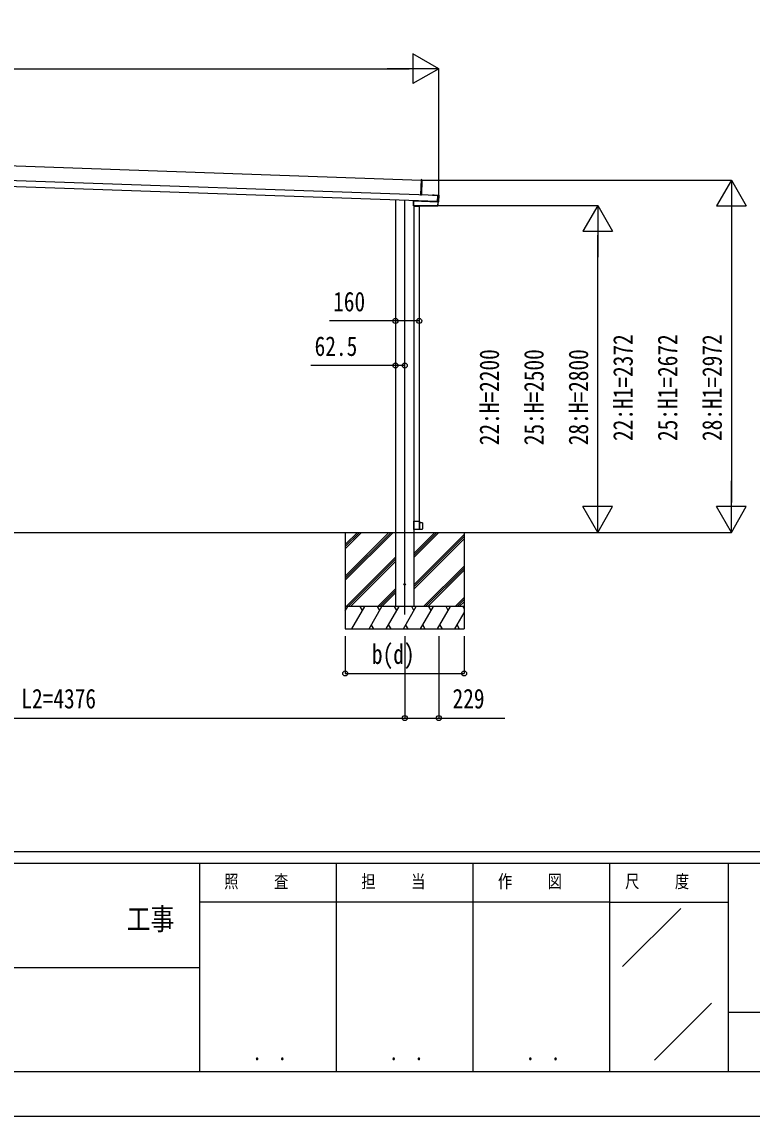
# Model space of a CAD drawing. Units: millimetres, scale not verified. Extents: x -16820 to 16820, y -11880 to 11880.
# Drawn here: x 3983 to 8901, y -11880 to -4513 of the extents above; entities that cross this region are included whole.
import ezdxf
from ezdxf.enums import TextEntityAlignment as Align

# ---------------------------------------------------------------- set-up
doc = ezdxf.new("R2010")
doc.units = ezdxf.units.MM
doc.header["$LTSCALE"] = 60
for name, color, linetype in [('0-3_YKK_12', 2, 'Continuous'), ('0-4_YKK_A1', 4, 'Continuous'), ('0-5_YKK_D', 6, 'Continuous'), ('0-6_YKK_ZWAK', 7, 'Continuous')]:
    doc.layers.add(name, color=color, linetype=linetype)
doc.styles.add('ＭＳ ゴシック', font='')
doc.styles.get('ＭＳ ゴシック').set_extended_font_data('MS Gothic')

msp = doc.modelspace()

# ---------------------------------------------------------------- linework, layer by layer
at = {"layer": '0-3_YKK_12'}
msp.add_line((6561.08, -8502.51), (6561.08, -5711.03), dxfattribs=at)
at = {"layer": '0-4_YKK_A1'}
for p, q in [((1532.3, -5398.54), (6671.42, -5578)), ((6781.7, -5721.94), (987.06, -5519.58)), ((6783.1, -5681.96), (988.45, -5479.61)), ((6671.5, -5575.5), (6667.94, -5677.44)), ((6671.5, -5575.5), (6671.52, -5575)), ((6677.02, -5576.03), (6671.5, -5575.5)), ((6671.52, -5575), (6677.04, -5575.53)), ((6677.49, -5576.05), (6673.93, -5677.99)), ((6498.58, -5712.05), (6498.58, -7950.01)), ((6499.78, -5712.09), (6499.78, -7950.01)), ((6500.18, -5712.1), (6500.18, -8450.01)), ((6619.98, -5718.8), (6619.98, -5752.28)), ((6619.98, -5718.8), (6620.36, -5718.81)), ((6620.66, -5718.51), (6620.28, -5718.5)), ((6620.36, -5718.81), (6620.66, -5718.81)), ((6620.36, -5718.81), (6620.36, -5751.9)), ((6620.48, -5718.3), (6620.48, -5716.3)), ((6620.66, -5718.81), (6620.67, -5718.51)), ((6620.67, -5718.51), (6783.21, -5724.19)), ((6620.83, -5718.31), (6621.13, -5718.31)), ((6620.83, -5718.32), (6621.13, -5718.33)), ((6621.13, -5718.31), (6621.13, -5716.33)), ((6782.72, -5723.97), (6621.13, -5718.33)), ((6667.93, -5677.94), (6667.94, -5677.44)), ((6667.94, -5677.44), (6673.46, -5677.97)), ((6673.46, -5677.97), (6673.93, -5677.99)), ((6754.14, -5680.45), (6754.21, -5678.45)), ((6760.13, -5680.66), (6760.2, -5678.66)), ((6760.2, -5678.66), (6770.2, -5679.01)), ((6770.13, -5681.01), (6770.2, -5679.01)), ((6770.2, -5679.01), (6776.19, -5679.22)), ((6776.12, -5681.21), (6776.19, -5679.22)), ((6776.19, -5679.22), (6789.68, -5679.69)), ((6781.67, -5722.97), (6781.66, -5723.32)), ((6781.66, -5723.32), (6782.86, -5723.37)), ((6781.66, -5723.32), (6781.66, -5723.32)), ((6781.66, -5723.32), (6782.86, -5723.36)), ((6782.74, -5723.36), (6782.72, -5723.97)), ((6783.02, -5723.98), (6782.72, -5723.97)), ((6782.86, -5723.36), (6782.86, -5723.37)), ((6783.02, -5723.98), (6783.04, -5723.37)), ((6790.16, -5681.67), (6783.12, -5681.42)), ((6783.13, -5724.17), (6783.16, -5723.37)), ((6783.13, -5724.17), (6783.15, -5723.38)), ((6783.14, -5680.92), (6783.15, -5680.57)), ((6784.35, -5680.61), (6783.15, -5680.57)), ((6783.15, -5680.57), (6783.15, -5680.57)), ((6784.35, -5680.61), (6783.15, -5680.57)), ((6785.23, -5724.26), (6783.21, -5724.19)), ((6783.45, -5723.42), (6783.45, -5723.5)), ((6789.15, -5723.7), (6783.45, -5723.5)), ((6784.35, -5680.61), (6784.35, -5680.61)), ((6784.69, -5679.51), (6784.65, -5680.61)), ((6784.93, -5752.28), (6785.9, -5724.58)), ((6784.95, -5680.52), (6790.65, -5680.72)), ((6784.95, -5680.52), (6784.95, -5680.6)), ((6785.23, -5724.26), (6785.22, -5724.56)), ((6785.61, -5724.27), (6785.23, -5724.26)), ((6785.52, -5724.57), (6785.9, -5724.58)), ((6788.11, -5724.66), (6785.9, -5724.58)), ((6789.15, -5723.7), (6788.7, -5723.22)), ((6788.72, -5722.72), (6790.16, -5681.67)), ((6789.22, -5722.74), (6788.72, -5722.72)), ((6790.65, -5681.68), (6789.22, -5722.74)), ((6789.22, -5722.74), (6789.66, -5723.21)), ((6791.13, -5681.24), (6789.66, -5723.21)), ((6790.65, -5681.68), (6790.16, -5681.67)), ((6790.17, -5681.17), (6790.65, -5680.72)), ((6791.13, -5681.24), (6790.65, -5681.68)), ((6791.22, -5721.77), (6792.58, -5682.79)), ((6620.36, -5751.9), (6619.98, -5752.28)), ((6620.28, -5752.58), (6620.66, -5752.19)), ((6620.28, -5752.58), (6784.64, -5752.57)), ((6620.66, -5751.9), (6620.36, -5751.9)), ((6620.66, -5751.9), (6620.66, -5752.19)), ((6620.66, -5752.19), (6784.27, -5752.19)), ((6621.98, -5752.58), (6621.98, -8450.01)), ((6621.98, -5753.02), (6622.38, -5753.02)), ((6622.38, -5753.02), (6622.38, -7875.51)), ((6622.38, -5753.02), (6622.68, -5753.02)), ((6622.68, -5753.02), (6658.08, -5753.02)), ((6629.48, -5753.02), (6629.48, -5752.82)), ((6632.48, -5752.82), (6629.48, -5752.82)), ((6632.48, -5752.58), (6632.48, -5752.82)), ((6632.48, -5752.82), (6632.48, -5753.02)), ((6655.98, -5752.82), (6652.98, -5752.82)), ((6652.98, -5753.02), (6652.98, -5752.82)), ((6655.98, -5752.82), (6655.98, -5753.02)), ((6658.08, -5753.02), (6658.58, -5753.02)), ((6658.58, -5753.02), (6658.58, -7875.51)), ((6784.27, -5751.89), (6784.27, -5752.19)), ((6784.27, -5752.19), (6784.64, -5752.57)), ((6784.93, -5752.28), (6784.57, -5751.9)), ((6621.98, -7875.51), (6622.38, -7875.51)), ((6622.38, -7875.51), (6622.68, -7875.51)), ((6623.25, -7875.51), (6622.68, -7875.51)), ((6622.68, -7906.71), (6622.95, -7875.81)), ((6623.25, -7875.51), (6623.45, -7875.51)), ((6658.88, -7875.81), (6658.88, -7906.71)), ((6660.18, -7875.51), (6660.61, -7875.51)), ((6660.61, -7875.51), (6660.81, -7875.51)), ((6661.11, -7875.81), (6661.38, -7906.71)), ((997.55, -7950), (7296.2, -7950.01)), ((6161.08, -7950.01), (6161.08, -8600.01)), ((6161.08, -8243.99), (6455.06, -7950.01)), ((6161.08, -8258.13), (6469.2, -7950.01)), ((6161.08, -8272.27), (6483.34, -7950.01)), ((6161.08, -8031.85), (6242.92, -7950.01)), ((6161.08, -8046), (6257.07, -7950.01)), ((6161.08, -8060.14), (6271.21, -7950.01)), ((6498.58, -7950.01), (6498.88, -7950.01)), ((6498.88, -7950.01), (6499.48, -7950.01)), ((6621.98, -8119.74), (6791.71, -7950.01)), ((6621.98, -8105.6), (6777.57, -7950.01)), ((6621.98, -8091.46), (6763.43, -7950.01)), ((6622.88, -7929.71), (6622.68, -7906.71)), ((6623.38, -7930.01), (6623.18, -7930.01)), ((6658.58, -7930.01), (6623.38, -7930.01)), ((6660.18, -7930.01), (6658.58, -7930.01)), ((6658.88, -7906.71), (6658.88, -7929.71)), ((6660.68, -7930.01), (6660.18, -7930.01)), ((6660.88, -7930.01), (6660.68, -7930.01)), ((6661.38, -7906.71), (6661.18, -7929.71)), ((6681.08, -7885.7), (6661.49, -7885.36)), ((6661.49, -7928.06), (6681.08, -7927.72)), ((6681.38, -7886), (6681.38, -7927.42)), ((6961.08, -7950.01), (6961.08, -8600.01)), ((6621.98, -8303.59), (6961.08, -7964.49)), ((6621.98, -8317.73), (6961.08, -7978.63)), ((6621.98, -8331.87), (6961.08, -7992.77)), ((6167.19, -8450.01), (6500.18, -8117.02)), ((6181.33, -8450.01), (6500.18, -8131.16)), ((6195.47, -8450.01), (6500.18, -8145.3)), ((6687.69, -8450.01), (6961.08, -8176.62)), ((6701.83, -8450.01), (6961.08, -8190.76)), ((6715.97, -8450.01), (6961.08, -8204.9)), ((6379.32, -8450.01), (6500.18, -8329.15)), ((6393.46, -8450.01), (6500.18, -8343.29)), ((6407.61, -8450.01), (6500.18, -8357.44)), ((6899.82, -8450.01), (6961.08, -8388.75)), ((6961.08, -8450.01), (6161.08, -8450.01)), ((6161.08, -8478.95), (6177.79, -8450.01)), ((6205.62, -8600.01), (6292.23, -8450.01)), ((6277.23, -8475.99), (6262.22, -8450.01)), ((6321.1, -8600.01), (6407.7, -8450.01)), ((6392.7, -8475.99), (6377.7, -8450.01)), ((6436.57, -8600.01), (6523.17, -8450.01)), ((6508.17, -8475.99), (6493.17, -8450.01)), ((6552.04, -8600.01), (6638.64, -8450.01)), ((6623.64, -8475.99), (6608.64, -8450.01)), ((6667.51, -8600.01), (6754.11, -8450.01)), ((6739.11, -8475.99), (6724.11, -8450.01)), ((6782.98, -8600.01), (6869.58, -8450.01)), ((6854.58, -8475.99), (6839.58, -8450.01)), ((6913.96, -8450.01), (6961.08, -8402.89)), ((6928.1, -8450.01), (6961.08, -8417.03)), ((6961.08, -8460.45), (6955.05, -8450.01)), ((6162.79, -8475.99), (6161.08, -8473.03)), ((6898.45, -8600.01), (6961.08, -8491.53)), ((6161.08, -8600.01), (6961.08, -8600.01)), ((6336.09, -8574.03), (6351.09, -8600.01)), ((6451.57, -8574.03), (6466.56, -8600.01)), ((6567.04, -8574.03), (6582.03, -8600.01)), ((6682.5, -8574.03), (6697.5, -8600.01)), ((6797.98, -8574.03), (6812.97, -8600.01)), ((6913.45, -8574.03), (6928.44, -8600.01))]:
    msp.add_line(p, q, dxfattribs=at)
for points in [[(6673.46, -5677.97), (6677.02, -5576.03), (6677.49, -5576.05)], [(6620.83, -5716.32), (6620.83, -5718.31), (6620.48, -5718.3)], [(6747.71, -5678.22), (6747.89, -5680.23), (6782.88, -5681.45)], [(6747.71, -5678.22), (6754.21, -5678.45), (6760.2, -5678.66)], [(6781.67, -5722.97), (6781.69, -5722.48), (6783.12, -5681.42), (6783.14, -5680.92)], [(6781.69, -5722.48), (6788.72, -5722.72), (6788.7, -5723.22), (6781.67, -5722.97)], [(6783.14, -5680.92), (6790.17, -5681.17), (6790.16, -5681.67)], [(6783.36, -5723.41), (6783.4, -5723.41), (6783.45, -5723.42)], [(6784.27, -5751.89), (6784.57, -5751.9), (6785.52, -5724.57), (6785.22, -5724.56)], [(6784.95, -5680.6), (6784.89, -5680.6), (6784.85, -5680.61)], [(6652.98, -5752.58), (6652.98, -5752.82), (6632.48, -5752.82)], [(6623.45, -7875.51), (6658.58, -7875.51), (6660.18, -7875.51)], [(6659.88, -7929.71), (6659.88, -7906.71), (6659.88, -7875.81)], [(6499.48, -7950.01), (6499.78, -7950.01), (6500.08, -7950.01), (6500.18, -7950.01)]]:
    msp.add_lwpolyline(points, dxfattribs=at)
msp.add_lwpolyline([(6620.66, -5751.9), (6620.66, -5718.81), (6785.22, -5724.56), (6784.27, -5751.89)], close=True, dxfattribs=at)
msp.add_circle((6561.08, -8300.01), 5, dxfattribs=at)
for centre, radius, start, end in [((6674.98, -5575.71), 2.07, 351.06854, 4.93146), ((6676.99, -5576.03), 0.5, 358, 84.5), ((6620.66, -5718.81), 0.3, 88.05611, 180.04719), ((6620.66, -5718.81), 0.3, 88.19064, 179.87538), ((6620.66, -5718.81), 0.3, 90.16173, 180.04449), ((6620.66, -5718.67), 0.159, 86.02272, 89.97728), ((6782.84, -5727.07), 3.71, 81.82188, 89.76035), ((6783.22, -5723.99), 0.2, 178, 268), ((6784.59, -5676.61), 4.01, 266.55184, 273.90119), ((6785.22, -5724.56), 0.3, 357.94657, 87.94647), ((6788.22, -5721.66), 3, 268, 358), ((6788.72, -5722.72), 0.501, 268.24971, 357.75029), ((6789.58, -5682.69), 3, 358, 88), ((6790.15, -5681.67), 0.501, 358.24971, 87.75029), ((6620.66, -5751.89), 0.301, 180.24971, 269.75029), ((6629.18, -5752.82), 0.3, 0, 54.36863), ((6656.28, -5752.82), 0.3, 125.63137, 180), ((6784.27, -5751.89), 0.301, 270.23913, 357.76087), ((6623.25, -7875.81), 0.3, 90, 179.5), ((6658.58, -7875.81), 0.3, 0, 90), ((6660.18, -7875.81), 0.3, 90, 180), ((6660.81, -7875.81), 0.3, 0.5, 90), ((6623.18, -7929.71), 0.3, 180.5, 270), ((6658.58, -7929.71), 0.3, 270, 0), ((6660.18, -7929.71), 0.3, 180, 270), ((6660.88, -7929.71), 0.3, 270, 359.5), ((6661.49, -7885.06), 0.3, 180.5, 271.40297), ((6661.49, -7928.36), 0.3, 90.71637, 179.5), ((6681.08, -7886), 0.3, 0, 89), ((6681.08, -7927.42), 0.3, 271, 0)]:
    msp.add_arc(centre, radius, start, end, dxfattribs=at)
for centre, major_axis, ratio, start_param, end_param in [((6620.28, -5718.8), (-0.3, 0.01), 0.998133, 4.7490956, 6.3180268), ((6620.28, -5718.3), (-0.2, 0.007), 0.998133, 1.607503, 3.1764341), ((6620.36, -5718.31), (0, 0.5), 0.061125, 3.1027435, 3.1394501), ((6620.66, -5718.31), (0.007, 0.2), 0.854479, 3.1782993, 4.712389), ((6620.66, -5718.31), (0.47, -0.016), 0.425228, 4.7490956, 6.2831853), ((6620.66, -5718.31), (-0.011, 0.2), 0.151815, 3.0913179, 3.1280246), ((6620.63, -5718.31), (0.201, -0.007), 0.992577, 6.2831853, 6.3180268), ((6620.63, -5718.31), (-0.501, 0.017), 0.998133, 3.1415927, 3.1764341), ((6673.43, -5677.96), (-0.013, 0.504), 0.060033, 4.3753319, 4.7012916), ((6783.22, -5723.99), (0.5, -0.017), 0.4, 3.1415927, 4.712389), ((6782.85, -5723.4), (0.6, -0.021), 0.061163, 6.2831853, 7.8539816), ((6783.46, -5723.2), (-0.01, -0.3), 0.998135, 5.4691958, 6.2831853), ((6784.35, -5680.58), (0.6, -0.021), 0.061163, 4.712389, 6.2831853), ((6784.94, -5680.82), (-0.01, -0.3), 0.998135, 3.1415927, 3.9545103), ((6785.6, -5724.57), (0.3, -0.01), 0.998135, 0, 1.5707963), ((6789.16, -5723.2), (0.342, -0.367), 0.99628, 5.4996506, 7.06672), ((6790.63, -5681.22), (0.367, 0.342), 0.99628, 5.4996506, 7.06672), ((6620.28, -5752.27), (0.213, 0.213), 0.99628, 2.358058, 3.9251274), ((6784.63, -5752.27), (-0.209, 0.217), 0.996405, 2.3754474, 3.9077379)]:
    msp.add_ellipse(centre, major_axis=major_axis, ratio=ratio, start_param=start_param, end_param=end_param, dxfattribs=at)
at = {"layer": '0-5_YKK_D'}
for p, q in [((6790.08, -4828.88), (6616.87, -4728.88)), ((6616.87, -4728.88), (6616.87, -4928.88)), ((1180.08, -4828.88), (6590.08, -4828.88)), ((6790.08, -4828.88), (6443.67, -4828.88)), ((6790.08, -4828.88), (6616.87, -4928.88)), ((6790.08, -5681.69), (6790.08, -4827.88)), ((6676.93, -5578.01), (8762.08, -5578.01)), ((8761.08, -5578.01), (8661.08, -5751.21)), ((8761.08, -5578.01), (8861.08, -5751.21)), ((8761.08, -5578.01), (8761.08, -5924.42)), ((6783.22, -5750.01), (7862.08, -5750.01)), ((7861.08, -5750.01), (7761.08, -5923.21)), ((7861.08, -5750.01), (7961.08, -5923.21)), ((7861.08, -5750.01), (7861.08, -6096.42)), ((8661.08, -5751.21), (8861.08, -5751.21)), ((8761.08, -5778.01), (8761.08, -7750.01)), ((7761.08, -5923.21), (7961.08, -5923.21)), ((7861.08, -7750.01), (7861.08, -5950.01)), ((6498.58, -6827), (6498.58, -6828)), ((7861.08, -7950.01), (7861.08, -7603.6)), ((8761.08, -7950.01), (8761.08, -7603.6)), ((7861.08, -7950.01), (7761.08, -7776.8)), ((7961.08, -7776.8), (7761.08, -7776.8)), ((7861.08, -7950.01), (7961.08, -7776.8)), ((8761.08, -7950.01), (8661.08, -7776.8)), ((8861.08, -7776.8), (8661.08, -7776.8)), ((8761.08, -7950.01), (8861.08, -7776.8)), ((7262.08, -7950.01), (7862.08, -7950.01)), ((7297.2, -7950.01), (8762.08, -7950.01)), ((6161.08, -8650.01), (6161.08, -8901.01)), ((6561.08, -8650.01), (6561.08, -9201)), ((6561.08, -8650.01), (6561.08, -9201)), ((6790.08, -8650.01), (6790.08, -9201)), ((6961.08, -8650.01), (6961.08, -8901.01)), ((6161.08, -8900.01), (6961.08, -8900.01)), ((2185.08, -9200), (6561.08, -9200))]:
    msp.add_line(p, q, dxfattribs=at)
for points in [[(6658.58, -6527), (6498.58, -6527), (6054.18, -6527)], [(6561.08, -6827), (6498.58, -6827), (5929.38, -6827)], [(6561.08, -9200), (6790.08, -9200), (7234.48, -9200)]]:
    msp.add_lwpolyline(points, dxfattribs=at)
for centre in [(6498.58, -6527), (6658.58, -6527), (6498.58, -6827), (6561.08, -6827), (6161.08, -8900.01), (6961.08, -8900.01), (6561.08, -9200), (6561.08, -9200), (6790.08, -9200)]:
    msp.add_circle(centre, 17, dxfattribs=at)
at = {"layer": '0-6_YKK_ZWAK'}
for p, q in [((15580.08, -10100), (-15619.92, -10100)), ((5180.08, -10180), (-19.92, -10180)), ((6100.08, -10180), (6100.08, -11580)), ((7020.08, -10180), (7020.08, -11580)), ((7940.08, -10180), (7940.08, -11580)), ((8740.08, -10180), (7940.08, -10180)), ((12870.08, -10180), (8740.08, -10180)), ((8740.08, -10180), (8740.08, -11580)), ((7940.08, -10440), (5180.08, -10440)), ((7940.08, -10440), (8740.08, -10440)), ((8028.42, -10873.16), (8420.15, -10481.43)), ((-19.92, -10880), (5180.08, -10880)), ((8242.69, -11503.95), (8627.57, -11119.07)), ((8740.08, -11180), (12870.08, -11180)), ((-19.92, -11580), (5180.08, -11580)), ((5180.08, -11580), (7940.08, -11580)), ((7940.08, -11580), (8740.08, -11580)), ((8740.08, -11580), (12870.08, -11580))]:
    msp.add_line(p, q, dxfattribs=at)
msp.add_lwpolyline([(-16820, -11880), (16820, -11880), (16820, 11880), (-16820, 11880)], close=True, dxfattribs=at)
msp.add_lwpolyline([(7940.08, -10180), (5180.08, -10180), (5180.08, -11580)], dxfattribs=at)

# ---------------------------------------------------------------- texts
at = {"layer": '0-5_YKK_D', "style": 'ＭＳ ゴシック', "width": 0.8}
for s, p in [('160', (6079.18, -6502)), ('62.5', (5954.38, -6802)), ('b(d)', (6340.28, -8875.01)), ('L2=4376', (3979.48, -9175)), ('229', (6883.08, -9175))]:
    msp.add_text(s, height=132, dxfattribs=at).set_placement(p, align=Align.BOTTOM_LEFT)
for s, p in [('22:H1=2372', (8136.08, -7335.21)), ('25:H1=2672', (8436.08, -7335.21)), ('28:H1=2972', (8736.08, -7335.21)), ('22:H=2200', (7236.08, -7363.61)), ('25:H=2500', (7536.08, -7363.61)), ('28:H=2800', (7836.08, -7363.61))]:
    msp.add_text(s, height=132, rotation=90, dxfattribs=at).set_placement(p, align=Align.BOTTOM_LEFT)
at = {"layer": '0-6_YKK_ZWAK', "style": 'ＭＳ ゴシック', "width": 0.8}
for s, height, p in [('照     査', 87.98, (5345.68, -10370)), ('担     当', 87.98, (6268.88, -10370)), ('作     図', 87.98, (7188.88, -10370)), ('尺     度', 87.98, (8045.68, -10370)), ('工事', 146.6, (4689.33, -10669.86)), ('． ．', 103.7, (5540, -11537.41)), ('． ．', 103.7, (6460, -11537.41)), ('． ．', 103.7, (7380, -11537.41))]:
    msp.add_text(s, height=height, dxfattribs=at).set_placement(p, align=Align.BOTTOM_LEFT)

doc.saveas('drawing.dxf')
